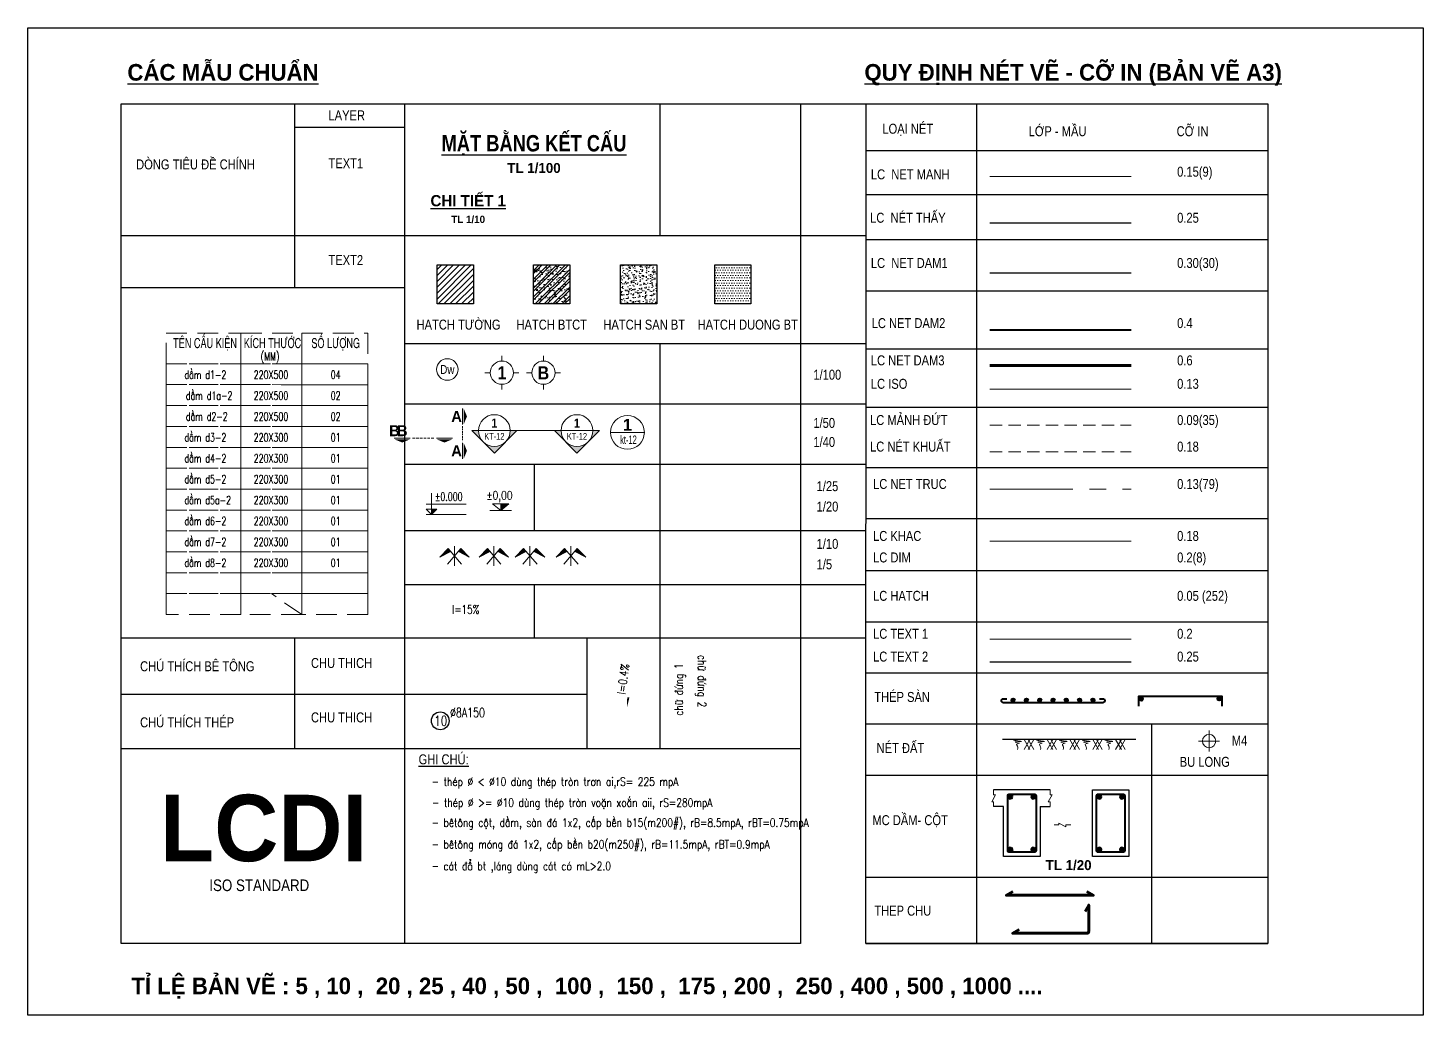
# Model space of a CAD drawing. Header units: millimetres. Extents: x -99113 to -65212, y 21211 to 34445.
# Drawn here: x -81695 to -73295, y 28504 to 34445 of the extents above; entities that cross this region are included whole.
import ezdxf
from ezdxf.enums import TextEntityAlignment as Align

# ---------------------------------------------------------------- set-up
doc = ezdxf.new("R2010")
doc.units = ezdxf.units.MM
doc.header["$MEASUREMENT"] = 0
for name, pattern in [('CENTERX2', [4, 2.5, -0.5, 0.5, -0.5]), ('DASHDOT', [1, 0.5, -0.25, 0, -0.25]), ('HIDDEN', [0.375, 0.25, -0.125])]:
    doc.linetypes.add(name, pattern=pattern)
for name, color, linetype, lineweight in [('KICHTHUOC', 8, 'Continuous', 18), ('LC Dim', 8, 'Continuous', 18), ('LC Hatch', 252, 'Continuous', 9), ('LC Hatch @ 1 (1)', 252, 'Continuous', 0), ('LC ISO', 153, 'Continuous', 13), ('LC Khac', 4, 'Continuous', 9), ('LC MANH DUT', 35, 'HIDDEN', 5), ('LC Net dam 1', 30, 'Continuous', 30), ('LC Net dam2', 6, 'Continuous', 40), ('LC Net dam3', 1, 'Continuous', 60), ('LC Net khuat', 4, 'HIDDEN', 13), ('LC Net manh', 239, 'Continuous', 5), ('LC Net thay', 7, 'Continuous', 25), ('LC Net truc', 79, 'DASHDOT', 13), ('LC Text1', 3, 'Continuous', 20), ('LC Text2', 7, 'Continuous', 25), ('Text', 7, 'Continuous', 20), ('v-KICHTHUOC', 8, 'Continuous', 18), ('v-TEXT', 7, 'Continuous', 20)]:
    doc.layers.add(name, color=color, linetype=linetype, lineweight=lineweight)
doc.styles.add('ARIAL', font='arial.ttf', dxfattribs={"width": 0.8})
doc.styles.add('Brief text', font='')
doc.styles.add('General text 2', font='arial.ttf')
doc.styles.add('LC 1', font='')
doc.styles.add('LC 2', font='', dxfattribs={"width": 0.7})
doc.styles.add('LC 3', font='vnsimli.shx', dxfattribs={"width": 0.75})
doc.styles.add('LC3', font='', dxfattribs={"width": 0.8})
doc.styles.add('T1', font='Vnsimli.shx', dxfattribs={"width": 0.8})
doc.styles.add('T2', font='', dxfattribs={"width": 0.8})
doc.styles.add('text', font='hoatbif.shx', dxfattribs={"width": 0.7})
doc.styles.add('text1', font='', dxfattribs={"width": 0.7, "height": 300})
doc.styles.get('Brief text').set_extended_font_data('.VnHelvetInsH', bold=True)
doc.styles.get('LC 1').set_extended_font_data('.VnAvantH', bold=True)
doc.styles.get('LC 2').set_extended_font_data('.VnArial NarrowH')
doc.styles.get('LC3').set_extended_font_data('.VnArialH', bold=True)
doc.styles.get('T2').set_extended_font_data('.VnArialH')
doc.styles.get('text1').set_extended_font_data('.VnHelvetInsH', bold=True)

# ---------------------------------------------------------------- blocks, each defined once
blk = doc.blocks.new('DXicon')
at = {"layer": 'LC Hatch', "ltscale": 50}
for points in [[(-1.15, 4.39), (-1.9, 5.26), (-4.45, 2.69)], [(4.45, 2.69), (1.9, 5.26), (1.15, 4.39)]]:
    blk.add_hatch(color=252, dxfattribs=at).paths.add_polyline_path(points)
at = {"layer": 'LC Net manh', "color": 8, "ltscale": 50}
for p, q in [((-1.9, 5.26), (-4.45, 2.69)), ((-4.45, 2.69), (-1.15, 4.39)), ((-2.13, 0.57), (1.9, 5.26)), ((2.13, 0.57), (-1.9, 5.26)), ((0, 0.04), (0, 6.04)), ((4.45, 2.69), (1.15, 4.39)), ((1.9, 5.26), (4.45, 2.69))]:
    blk.add_line(p, q, dxfattribs=at)
blk = doc.blocks.new('thep tron 2')
at = {"layer": 'LC Net dam2'}
for p, q in [((-0.5, 0.5), (0.5, 0.5)), ((0.35, 0.85), (-0.35, 0.15)), ((-0.35, 0.85), (0.35, 0.15)), ((0, 1), (0, 0))]:
    blk.add_line(p, q, dxfattribs=at)
blk.add_circle((0, 0.5), 0.5, dxfattribs=at)
blk = doc.blocks.new('theptron1')
at = {"layer": 'LC Net dam3'}
for p, q in [((-0.5, 0), (0.5, 0)), ((-0.35, 0.35), (0.35, -0.35)), ((0.35, 0.35), (-0.35, -0.35)), ((0, 0.5), (0, -0.5))]:
    blk.add_line(p, q, dxfattribs=at)
blk.add_circle((0, 0), 0.5, dxfattribs=at)
blk = doc.blocks.new('mat dat')
at = {"layer": 'LC Net manh'}
for p, q in [((2, 0), (3.73, -3)), ((3.73, 0), (2, -3)), ((3.15, 0), (4.88, -3)), ((4.88, 0), (3.15, -3))]:
    blk.add_line(p, q, dxfattribs=at)
blk.add_spline([(0, 0), (-1.21, -0.12), (1.21, -0.52), (-0.75, -0.75), (0.58, -1.1), (-0.23, -1.33), (0.06, -2.19), (0, -3)], degree=3, dxfattribs=at)
blk = doc.blocks.new('TTRUC')
at = {"layer": 'LC ISO'}
for p, q in [((0, 6.95), (0, 10.13)), ((-6.95, 0), (-10.13, 0)), ((6.95, 0), (10.13, 0)), ((0, -6.95), (0, -10.13))]:
    blk.add_line(p, q, dxfattribs=at)
at = {"layer": 'LC Net manh'}
blk.add_circle((0, 0), 6.95, dxfattribs=at)
blk = doc.blocks.new('TIEUDE1')
at = {"layer": 'LC Text2', "color": 7, "style": 'LC 1'}
blk.add_attdef('TIªU§Ò', text='', height=5, dxfattribs=at).set_placement((0, 0), align=Align.BOTTOM_CENTER)
blk.add_attdef('TL', text='', height=3, dxfattribs=at).set_placement((0, -2), align=Align.TOP_CENTER)
blk = doc.blocks.new('TIEUDE2')
at = {"layer": 'LC Text2', "color": 7, "style": 'LC 1'}
blk.add_attdef('%%UTIªU§Ò', text='', height=3.5, dxfattribs=at).set_placement((0, 0), align=Align.BOTTOM_CENTER)
blk.add_attdef('TL', text='', height=2.2, dxfattribs=at).set_placement((0, -1.8), align=Align.TOP_CENTER)
blk = doc.blocks.new('trich CT')
at = {"layer": 'LC ISO'}
blk.add_line((-500, 0), (500, 0), dxfattribs=at)
blk.add_circle((0, 0), 500, dxfattribs=at)
at = {"layer": 'LC Text1', "style": 'text1'}
blk.add_attdef('T', text='', height=350, dxfattribs=at).set_placement((0, 223), align=Align.MIDDLE_CENTER)
at = {"layer": 'LC Text1', "linetype": 'ByBlock', "style": 'text', "width": 0.7}
blk.add_attdef('KT', text='', height=250, dxfattribs=at).set_placement((0, -217), align=Align.MIDDLE_CENTER)
blk = doc.blocks.new('*U19')
at = {"layer": 'LC ISO'}
h = blk.add_hatch(color=256, dxfattribs=at)
h.paths.add_polyline_path([(0, -8.49), (4.24, -4.24, -0.198912), (0, -6, -0.198912), (-4.24, -4.24)])
h.paths.add_polyline_path([(8.49, 0), (6, 0, -0.198912), (4.24, -4.24)])
h.paths.add_polyline_path([(-4.24, -4.24, -0.198912), (-6, 0), (-8.49, 0)])
h = blk.add_hatch(color=256, dxfattribs=at)
h.paths.add_polyline_path([(31.08, -8.49), (35.32, -4.24, -0.198912), (31.08, -6, -0.198912), (26.84, -4.24)])
h.paths.add_polyline_path([(39.57, 0), (37.08, 0, -0.198912), (35.32, -4.24)])
h.paths.add_polyline_path([(26.84, -4.24, -0.198912), (25.08, 0), (22.59, 0)])
for p, q in [((-6, 0), (6, 0)), ((25.08, 0), (37.08, 0))]:
    blk.add_line(p, q, dxfattribs=at)
for points in [[(6, 0), (8.49, 0), (0, -8.49), (-8.49, 0), (-6, 0)], [(37.08, 0), (39.57, 0), (31.08, -8.49), (22.59, 0), (25.08, 0)]]:
    blk.add_lwpolyline(points, dxfattribs=at)
for centre in [(0, 0), (31.08, 0)]:
    blk.add_circle(centre, 6, dxfattribs=at)
at = {"layer": 'LC MANH DUT', "linetype": 'HIDDEN', "ltscale": 300}
blk.add_line((6, 0), (25.08, 0), dxfattribs=at)
at = {"layer": 'LC Text1', "style": 'Brief text', "width": 0.8, "flags": 8}
for tag, p in [('VIEW-NUMBER2', (0, 52)), ('VIEW-NUMBER1', (0, 0))]:
    blk.add_attdef(tag, text='', height=3.5, dxfattribs=at).set_placement(p, align=Align.BOTTOM_CENTER)
at = {"layer": 'LC Text1', "style": 'ARIAL', "width": 0.8, "flags": 8}
for tag, p in [('SHEET-NUMBER2', (0, 51.13)), ('SHEET-NUMBER1', (0, -0.87))]:
    blk.add_attdef(tag, text='', height=2.5, dxfattribs=at).set_placement(p, align=Align.TOP_CENTER)
blk = doc.blocks.new('Caodo1')
at = {"layer": 'LC Text1'}
blk.add_hatch(color=4, dxfattribs=at).paths.add_polyline_path([(0, 200), (0, 0), (243, 200)])
at = {"layer": 'LC Text1', "color": 4}
for p, q in [((324, 0), (-324, 0)), ((0, 0), (0, 200))]:
    blk.add_line(p, q, dxfattribs=at)
blk.add_lwpolyline([(-243, 200), (243, 200), (0, 0), (0, 0)], close=True, dxfattribs=at)
at = {"layer": 'LC Text1', "color": 4, "style": 'T1', "width": 0.8}
blk.add_attdef('%%P0,00', text='', height=250, dxfattribs=at).set_placement((-39, 460), align=Align.MIDDLE_CENTER)
blk = doc.blocks.new('bu lon')
at = {"layer": 'LC Khac', "color": 9}
for p, q in [((0.79, 0), (-0.79, 0)), ((0, -0.79), (0, 0.79))]:
    blk.add_line(p, q, dxfattribs=at)
at = {"layer": 'LC Khac', "color": 7}
blk.add_circle((0, 0), 0.5, dxfattribs=at)
blk = doc.blocks.new('MM')
at = {"layer": 'LC Khac', "xscale": 2.289702860291335, "yscale": 2.289702860291335, "zscale": 2.289702860291335}
blk.add_blockref('bu lon', (0, 0), dxfattribs=at)
blk = doc.blocks.new('CT')
at = {"layer": 'LC Text1', "lineweight": 15}
blk.add_hatch(color=4, dxfattribs=at).paths.add_polyline_path([(3.25, 1.6), (1.64, 1.6), (1.64, 0)])
at = {"layer": 'LC Text1', "color": 4, "lineweight": 15, "ltscale": 50}
for p, q in [((12.09, 0), (0, 0)), ((0.05, 3.14), (12, 3.14))]:
    blk.add_line(p, q, dxfattribs=at)
for points in [[(1.64, 6.43), (1.64, 0)], [(1.64, 0), (0.03, 1.6), (1.64, 1.6)], [(1.64, 0), (3.25, 1.6), (1.64, 1.6)]]:
    blk.add_lwpolyline(points, dxfattribs=at)
at = {"layer": 'LC Text1', "color": 4, "style": 'LC 3', "width": 0.75}
blk.add_attdef('CT', (1.91, 3.5), '', height=2.2, dxfattribs=at)
blk = doc.blocks.new('*U5')
at = {"layer": 'LC ISO'}
blk.add_circle((0, 0), 4.25, dxfattribs=at)
at = {"layer": 'LC Text1', "style": 'General text 2', "width": 0.8, "flags": 8}
blk.add_attdef('SYMBOL', text='', height=3.5, dxfattribs=at).set_placement((0, 0), align=Align.MIDDLE_CENTER)
blk = doc.blocks.new('matcatdoc')
at = {"layer": 'LC Khac', "color": 1, "ltscale": 2}
for p, q in [((0, 485), (0, 0)), ((0, -550), (0, -1036))]:
    blk.add_line(p, q, dxfattribs=at)
for points in [[(134, 243, 0, 471, 0), (37, 243, 275, 275, 0)], [(134, -793, 0, 471, 0), (37, -793, 275, 275, 0)]]:
    blk.add_lwpolyline(points, format="xyseb", dxfattribs=at)
at = {"layer": 'LC MANH DUT', "ltscale": 200}
blk.add_line((0, -49), (0, -506), dxfattribs=at)
at = {"ltscale": 2, "style": 'LC 1'}
for p in [(-179, 243), (-179, -793)]:
    blk.add_attdef('LC', text='', height=330, dxfattribs=at).set_placement(p, align=Align.MIDDLE_CENTER)
blk = doc.blocks.new('*U18')
at = {"layer": 'LC Khac', "color": 1, "ltscale": 2}
for p, q in [((0, 0), (-485, 0)), ((1271, 0), (785, 0))]:
    blk.add_line(p, q, dxfattribs=at)
for points in [[(-243, -134, 0, 471, 0), (-243, -37, 275, 275, 0)], [(1028, -134, 0, 471, 0), (1028, -37, 275, 275, 0)]]:
    blk.add_lwpolyline(points, format="xyseb", dxfattribs=at)
at = {"layer": 'LC MANH DUT', "ltscale": 300}
blk.add_line((66, 0), (732, 0), dxfattribs=at)
at = {"ltscale": 2, "style": 'LC 1'}
for p in [(-243, 222), (1028, 222)]:
    blk.add_attdef('LC', text='', height=330, dxfattribs=at).set_placement(p, align=Align.MIDDLE_CENTER)
blk = doc.blocks.new('DODOC1')
at = {"layer": 'KICHTHUOC'}
blk.add_lwpolyline([(-630, 0, 0, 0, 0), (762, 0, 0, 66.7, 0), (443, 0, 66.7, 66.7, 0)], format="xyseb", dxfattribs=at)
at = {"layer": 'Text', "style": 'T1', "width": 0.8}
blk.add_attdef('DOC', text='', height=250, dxfattribs=at).set_placement((-79, 226), align=Align.MIDDLE_CENTER)

msp = doc.modelspace()

# ---------------------------------------------------------------- hatches: boundary and pattern name
at = {"layer": 'LC Hatch', "ltscale": 3}
h = msp.add_hatch(dxfattribs=at)
h.set_pattern_fill('AR-CONC', color=256, scale=7.032736, angle=-0.00078)
h.set_pattern_definition([(49.99922, (-70279.283, 16663.816), (50.44296, -4.41388), [5.27455, -58.02007]), (354.9992, (-70279.283, 16663.816), (-9.75729, 52.89982), [4.21964, -46.41606]), (100.45062, (-70275.08, 16663.45), (40.6857, 48.48591), [4.48268, -49.30947]), (46.1834, (-70279.28, 16677.88), (75.05609, -11.64154), [7.91183, -87.0301]), (96.6348, (-70273.03, 16676.91), (65.7333, 68.50624), [6.72402, -73.9642]), (351.1834, (-70279.28, 16677.88), (65.73325, 68.5063), [6.32946, -69.6241]), (20.99922, (-70272.25, 16674.365), (41.97851, -28.3157), [5.27455, -58.02007]), (325.9992, (-70272.25, 16674.365), (17.11242, 50.99766), [4.21964, -46.41606]), (71.45062, (-70268.75, 16672.005), (59.09095, 22.68191), [4.48268, -49.30947]), (37.49922, (-70279.283, 16663.816), (0.85549, 23.411535), [0, -45.85344, 0, -47.119332, 0, -46.591877]), (7.49922, (-70279.283, 16663.816), (18.501366, 27.737682), [0, -26.865052, 0, -44.79853, 0, -17.75766]), (327.49922, (-70294.966, 16663.816), (37.542302, -1.586738), [0, -17.58184, 0, -54.85534, 0, -72.78882]), (317.49922, (-70302, 16663.816), (41.01404, 7.03956), [0, -22.85639, 0, -36.429573, 0, -51.69061])])
h.paths.add_polyline_path([(-77908.9, 33018.9), (-78126.9, 33018.9), (-78126.9, 32783.4), (-77908.9, 32783.4)])
h = msp.add_hatch(dxfattribs=at)
h.set_pattern_fill('DOTS', color=256, scale=246.145766, angle=-0.00078)
h.set_pattern_definition([(359.99922, (-70241.687, 16663.816), (7.692266, 15.384005), [0, -15.38411])])
h.paths.add_polyline_path([(-77341.6, 33018.8), (-77559.6, 33018.8), (-77559.6, 32783.4), (-77341.6, 32783.4)])
at = {"layer": 'LC Hatch @ 1 (1)', "ltscale": 2}
h = msp.add_hatch(dxfattribs=at)
h.set_pattern_fill('ANSI31', color=256, scale=200.011017, angle=-0.00078)
h.set_pattern_definition([(44.99922, (-70241.687, 16663.816), (-17.6784, 17.678885), [])])
h.paths.add_polyline_path([(-79013, 32783.4), (-79013, 33018.9), (-79231, 33018.9), (-79231, 32783.4)])
h = msp.add_hatch(dxfattribs=at)
h.set_pattern_fill('BTCT', color=256, scale=10.000405, angle=-0.00078)
h.set_pattern_definition([(49.9992, (-79131.46, 45232.37), (71.72884, -6.27645), [7.5003, -82.50334]), (354.9992, (-79131.46, 45232.37), (-13.87467, 75.22245), [6.00024, -66.00267]), (100.4506, (-79125.484, 45231.85), (57.85422, 68.94596), [6.37428, -70.11705]), (46.1834, (-79131.46, 45252.37), (106.7282, -16.55403), [11.2505, -123.755]), (96.6348, (-79122.57, 45250.99), (93.4714, 97.41445), [9.5614, -105.1756]), (351.1834, (-79131.46, 45252.37), (93.4713, 97.4145), [9.0004, -99.004]), (20.9992, (-79121.46, 45247.37), (59.69257, -40.26434), [7.5003, -82.50334]), (325.9992, (-79121.46, 45247.37), (24.3335, 72.5176), [6.00024, -66.00267]), (71.4506, (-79116.486, 45244.016), (84.0261, 32.2532), [6.37428, -70.11705]), (37.49922, (-79131.46, 45232.371), (1.21649, 33.290717), [0, -65.20264, 0, -67.00271, 0, -66.25268]), (7.4992, (-79131.46, 45232.37), (26.30856, 39.44241), [0, -38.20155, 0, -63.70258, 0, -25.25102]), (327.49922, (-79153.762, 45232.372), (53.384375, -2.25631), [0, -25.00101, 0, -78.00316, 0, -103.50419]), (317.4992, (-79163.76, 45232.37), (58.32112, 10.0101), [0, -32.50132, 0, -51.8021, 0, -73.50298]), (44.9992, (-79131.46, 45232.37), (-26.51722, 26.51794), []), (44.9992, (-79113.783, 45232.37), (-26.51722, 26.51794), [])])
h.paths.add_polyline_path([(-78432.3, 33018.9), (-78650.3, 33018.9), (-78650.3, 32783.4), (-78432.3, 32783.4)])

# ---------------------------------------------------------------- linework, layer by layer
at = {"layer": 'Defpoints', "ltscale": 0.2, "elevation": 0}
msp.add_lwpolyline([(-81694.8, 34444.7), (-73294.5, 34444.6), (-73294.6, 28504.4), (-81694.9, 28504.5)], close=True, dxfattribs=at)
at = {"layer": 'LC ISO', "ltscale": 0.5}
msp.add_line((-75903.6, 32271.5, 0), (-75053.2, 32271.5, 0), dxfattribs=at)
at = {"layer": 'LC Khac', "ltscale": 0.5}
msp.add_line((-75903.6, 31356, 0), (-75053.2, 31356, 0), dxfattribs=at)
at = {"layer": 'LC MANH DUT', "ltscale": 300}
msp.add_line((-75903.6, 32053.5, 0), (-75053.2, 32053.5, 0), dxfattribs=at)
at = {"layer": 'LC Net dam 1'}
msp.add_line((-75903.6, 32970.4, 0), (-75053.2, 32970.4, 0), dxfattribs=at)
at = {"layer": 'LC Net dam2', "ltscale": 5}
msp.add_line((-75053.2, 32626.3, 0), (-75903.6, 32626.3, 0), dxfattribs=at)
at = {"layer": 'LC Net dam2', "elevation": 0}
msp.add_lwpolyline([(-75006.4, 30363.2), (-75006.4, 30423.2), (-74506.4, 30423.2), (-74506.4, 30363.2)], dxfattribs=at)
msp.add_lwpolyline([(-75242.9, 30408), (-75222.9, 30408, -0.414214), (-75211.5, 30396.6), (-75211.5, 30395.3, -0.414214), (-75222.9, 30384), (-75522.3, 30384), (-75821.8, 30384, -0.414214), (-75833.2, 30395.3), (-75833.2, 30396.6, -0.414214), (-75821.8, 30408), (-75801.8, 30408)], format="xyb", dxfattribs=at)
for points in [[(-75795.1, 29494.3), (-75795.1, 29824.3, -0.414214), (-75785.1, 29834.3), (-75635.1, 29834.3, -0.414214), (-75625.1, 29824.3), (-75625.1, 29494.3, -0.414214), (-75635.1, 29484.3), (-75785.1, 29484.3, -0.414214)], [(-75260.7, 29494.3), (-75260.6, 29824.3, -0.414214), (-75250.6, 29834.3), (-75100.6, 29834.3, -0.414214), (-75090.6, 29824.3), (-75090.6, 29494.3, -0.414214), (-75100.6, 29484.3), (-75250.7, 29484.3, -0.414214)]]:
    msp.add_lwpolyline(points, format="xyb", close=True, dxfattribs=at)
at = {"layer": 'LC Net dam3', "ltscale": 0.5}
msp.add_line((-75903.6, 32412.5, 0), (-75053.2, 32412.5, 0), dxfattribs=at)
at = {"layer": 'LC Net dam3', "ltscale": 5, "elevation": 0}
msp.add_lwpolyline([(-75764.3, 29248.2), (-75803.3, 29225.7), (-75280.2, 29225.7), (-75319.2, 29248.2)], dxfattribs=at)
at = {"layer": 'LC Net dam3', "elevation": 0}
msp.add_lwpolyline([(-75329.9, 29127.1), (-75307.4, 29166.1), (-75307.4, 29006.4, -0.414214), (-75317.4, 28996.4), (-75764.9, 28996.4), (-75725.9, 29018.9)], format="xyb", dxfattribs=at)
at = {"layer": 'LC Net khuat', "ltscale": 300}
msp.add_line((-75903.6, 31893.7, 0), (-75053.2, 31893.7, 0), dxfattribs=at)
at = {"layer": 'LC Net manh'}
msp.add_line((-75903.6, 33550.6, 0), (-75053.2, 33550.6, 0), dxfattribs=at)
at = {"layer": 'LC Net manh', "elevation": 0}
for points in [[(-75880.1, 29759.3), (-75880.1, 29788), (-75891.6, 29788), (-75868.6, 29830.7), (-75880.1, 29830.7), (-75880.1, 29859.3)], [(-75540.1, 29759.3), (-75540.1, 29788), (-75551.6, 29788), (-75528.6, 29830.7), (-75540.1, 29830.7), (-75540.1, 29859.3)], [(-75516, 29648.2), (-75487.4, 29648.2), (-75487.4, 29659.7), (-75444.7, 29636.6), (-75444.7, 29648.2), (-75416, 29648.2)]]:
    msp.add_lwpolyline(points, dxfattribs=at)
at = {"layer": 'LC Net thay'}
for p, q in [((-80090.1, 33987.8, 0), (-80090.2, 32882, 0)), ((-79427.4, 33987.8, 0), (-79427.5, 28934.2, 0)), ((-77889.3, 33987.7, 0), (-77889.3, 33195.2, 0)), ((-77043, 33987.7, 0), (-76648.7, 33987.7, 0)), ((-75982.8, 33987.7, 0), (-75982.9, 28934.1, 0)), ((-79427.4, 33845.7, 0), (-80090.2, 33845.7, 0)), ((-76648.7, 33707.4, 0), (-74229.3, 33707.4, 0)), ((-76648.7, 33442.8, 0), (-74229.3, 33442.8, 0)), ((-75903.6, 33270.8, 0), (-75053.2, 33270.8, 0)), ((-81133.9, 33195.2, 0), (-77889.3, 33195.2, 0)), ((-81133.9, 33195.2, 0), (-76648.7, 33195.2, 0)), ((-76648.7, 33171.7, 0), (-74229.3, 33171.6, 0)), ((-81133.9, 32882, 0), (-79427.4, 32882, 0)), ((-76648.7, 32862.6, 0), (-74229.3, 32862.6, 0)), ((-79427.4, 32545.7, 0), (-76648.8, 32545.7, 0)), ((-77889.3, 32545.7, 0), (-77889.4, 30108.3, 0)), ((-76648.8, 32512.7, 0), (-74229.3, 32512.7, 0)), ((-79427.4, 32182.2, 0), (-76648.8, 32182.2, 0)), ((-76648.8, 32162.9, 0), (-74229.3, 32162.8, 0)), ((-79427.5, 31818.7, 0), (-76648.8, 31818.7, 0)), ((-78645.9, 31818.7, 0), (-78645.9, 31420.4, 0)), ((-76648.8, 31799.4, 0), (-74229.3, 31799.3, 0)), ((-79427.5, 31420.4, 0), (-76648.8, 31420.3, 0)), ((-76648.8, 31491.8, 0), (-74229.3, 31491.8, 0)), ((-76648.8, 31179.2, 0), (-74229.3, 31179.1, 0)), ((-79427.5, 31096.4, 0), (-77889.4, 31096.4, 0)), ((-79427.5, 31096.4, 0), (-76648.8, 31096.3, 0)), ((-78645.9, 31096.4, 0), (-78645.9, 30774.1, 0)), ((-76648.8, 30871.6, 0), (-74229.3, 30871.6, 0)), ((-81133.9, 30774.2, 0), (-76648.8, 30774.1, 0)), ((-80090.2, 30774.2, 0), (-80090.2, 30108.4, 0)), ((-78327.2, 30108.3, 0), (-78327.2, 30774.1, 0)), ((-75903.6, 30630.1, 0), (-75053.2, 30630.1, 0)), ((-76648.8, 30564.1, 0), (-74229.3, 30564, 0)), ((-81133.9, 30435.9, 0), (-78327.2, 30435.9, 0)), ((-76648.8, 30256.5, 0), (-74229.3, 30256.5, 0)), ((-74930.2, 30256.5, 0), (-74930.2, 28934.1, 0)), ((-75023.3, 30161.9, 0), (-75827.4, 30161.9, 0)), ((-81133.9, 30108.4, 0), (-77043, 30108.3, 0)), ((-81133.9, 30108.4, 0), (-77043, 30108.3, 0)), ((-76648.8, 29949, 0), (-74229.3, 29948.9, 0)), ((-75540.1, 29859.3, 0), (-75880.1, 29859.3, 0)), ((-75820.1, 29759.3, 0), (-75880.1, 29759.3, 0)), ((-75600.1, 29759.3, 0), (-75540.1, 29759.3, 0)), ((-76648.8, 29333.9, 0), (-74229.3, 29333.8, 0)), ((-76648.8, 28934.1, 0), (-74229.3, 28934.1, 0))]:
    msp.add_line(p, q, dxfattribs=at)
at = {"layer": 'LC Net thay', "elevation": 0}
for points in [[(-81133.9, 33987.8), (-77043, 33987.7), (-77043.1, 28934.1), (-81133.9, 28934.2)], [(-76648.7, 33987.7), (-74229.3, 33987.7), (-74229.3, 28934.1), (-76648.8, 28934.1)], [(-75285.6, 29859.3), (-75065.6, 29859.3), (-75065.6, 29459.3), (-75285.7, 29459.3)]]:
    msp.add_lwpolyline(points, close=True, dxfattribs=at)
msp.add_lwpolyline([(-75600.1, 29759.3), (-75600.1, 29459.3), (-75820.1, 29459.3), (-75820.1, 29759.3)], dxfattribs=at)
at = {"layer": 'LC Net truc', "linetype": 'CENTERX2', "ltscale": 200}
msp.add_line((-75903.6, 31668.7, 0), (-75053.2, 31668.7, 0), dxfattribs=at)
at = {"layer": 'LC Text1'}
msp.add_line((-75903.6, 30767.3, 0), (-75053.2, 30767.3, 0), dxfattribs=at)
at = {"layer": 'LC Text2', "ltscale": 2, "elevation": 0}
for points in [[(-79231, 33018.9), (-79013, 33018.9), (-79013, 32783.4), (-79231, 32783.4)], [(-78650.3, 33018.9), (-78432.3, 33018.9), (-78432.3, 32783.4), (-78650.3, 32783.4)], [(-78126.9, 33018.9), (-77908.9, 33018.9), (-77908.9, 32783.4), (-78126.9, 32783.4)], [(-77559.6, 33018.8), (-77341.6, 33018.8), (-77341.6, 32783.4), (-77559.6, 32783.4)]]:
    msp.add_lwpolyline(points, close=True, dxfattribs=at)
at = {"layer": 'LC Text2', "ltscale": 100}
msp.add_circle((-79212.3, 30275.1, 0), 53.5, dxfattribs=at)

# ---------------------------------------------------------------- block references
at = {"layer": 'LC Dim'}
for p, xscale, yscale, zscale, rotation in [((-75779.1, 29818.3, 0), 20.00081018598456, 20.00081018598456, 20.00081018598456, 359.999216292062), ((-75641.1, 29818.3, 0), -20.00081018598456, 20.00081018598453, 20.00081018598453, 359.999216292062), ((-75244.6, 29818.3, 0), 20.00081018598456, 20.00081018598456, 20.00081018598456, 359.999216292062), ((-75106.6, 29818.3, 0), -20.00081018598456, 20.00081018598453, 20.00081018598453, 359.999216292062), ((-75779.1, 29500.3, 0), -20.00081018598454, 20.00081018598453, 20.00081018598453, 179.9992162950231), ((-75641.1, 29500.3, 0), 20.00081018598454, 20.00081018598454, 20.00081018598454, 179.9992162950232), ((-75244.7, 29500.3, 0), -20.00081018598454, 20.00081018598453, 20.00081018598453, 179.9992162950231), ((-75106.6, 29500.3, 0), 20.00081018598454, 20.00081018598454, 20.00081018598454, 179.9992162950232)]:
    msp.add_blockref('theptron1', p, dxfattribs=dict(at, xscale=xscale, yscale=yscale, zscale=zscale, rotation=rotation))
at = {"layer": 'LC Hatch', "xscale": 20.00081018598456, "yscale": 20.00081018598456, "zscale": 20.00081018598456, "rotation": 359.999216292062}
for p in [(-79126.2, 31206.1, 0), (-78889.3, 31206.1, 0), (-78672.2, 31206.1, 0), (-78425.4, 31206.1, 0)]:
    msp.add_blockref('DXicon', p, dxfattribs=at)
at = {"layer": 'LC ISO', "xscale": 10.07885023082149, "yscale": 10.07885023082149, "zscale": 10.07885023082149, "rotation": 359.999216292062}
for p in [(-78840.9, 32370, 0), (-78590.9, 32370, 0)]:
    msp.add_blockref('TTRUC', p, dxfattribs=at)
at = {"layer": 'LC ISO'}
ref = msp.add_blockref('*U19', (-78886.4, 32021.4, 0), dxfattribs=dict(at, xscale=16.00064814879262, yscale=16.00064814879262, zscale=16.00064814879262, rotation=359.999216292062))
ref.add_attrib('VIEW-NUMBER1', '1', dxfattribs={"layer": 'LC Text1', "height": 56, "rotation": 359.99922, "style": 'Brief text', "width": 0.8}).set_placement((-78886.4, 32021.4, 0), align=Align.BOTTOM_CENTER)
ref.add_attrib('SHEET-NUMBER1', 'KT-12', dxfattribs={"layer": 'LC Text1', "height": 40, "rotation": 359.99922, "style": 'ARIAL', "width": 0.8}).set_placement((-78886.4, 32007.4, 0), align=Align.TOP_CENTER)
ref.add_attrib('VIEW-NUMBER2', '1', dxfattribs={"layer": 'LC Text1', "height": 56, "rotation": 359.99922, "style": 'Brief text', "width": 0.8}).set_placement((-78389.1, 32021.4, 0), align=Align.BOTTOM_CENTER)
ref.add_attrib('SHEET-NUMBER2', 'KT-12', dxfattribs={"layer": 'LC Text1', "height": 40, "rotation": 359.99922, "style": 'ARIAL', "width": 0.8}).set_placement((-78389.1, 32007.4, 0), align=Align.TOP_CENTER)
ref = msp.add_blockref('trich CT', (-78085.2, 32010.7, 0), dxfattribs=dict(at, xscale=0.2036653928654121, yscale=0.2036653928654121, zscale=0.2036653928654121, rotation=359.999216292062))
ref.add_attrib('T', '1', dxfattribs={"layer": 'LC Text2', "height": 71.3, "rotation": 359.99922, "style": 'text1'}).set_placement((-78085.2, 32056.1, 0), align=Align.MIDDLE_CENTER)
ref.add_attrib('KT', ' kt-12', dxfattribs={"layer": 'LC Text2', "linetype": 'ByBlock', "height": 50.92, "rotation": 359.99922, "style": 'text', "width": 0.55}).set_placement((-78085.2, 31966.5, 0), align=Align.MIDDLE_CENTER)
at = {"layer": 'LC Khac', "xscale": 20.00081018598456, "yscale": 20.00081018598456, "zscale": 20.00081018598456, "rotation": 359.999216292062}
for p in [(-75736.3, 30161.9, 0), (-75598.7, 30161.9, 0), (-75461.1, 30161.9, 0), (-75323.6, 30161.9, 0), (-75186, 30161.9, 0)]:
    msp.add_blockref('mat dat', p, dxfattribs=at)
at = {"layer": 'LC MANH DUT', "xscale": 34.940446697836, "yscale": 34.940446697836, "zscale": 34.940446697836, "rotation": 359.999216292062}
msp.add_blockref('MM', (-74582.9, 30153.2, 0), dxfattribs=at)
at = {"layer": 'LC Net dam2'}
for p, xscale, yscale, zscale, rotation in [((-75762.8, 30390, 0), 20.00081018598456, 20.00081018598456, 20.00081018598456, 359.999216292062), ((-75682.8, 30390, 0), 20.00081018598456, 20.00081018598456, 20.00081018598456, 359.999216292062), ((-75602.8, 30390, 0), 20.00081018598456, 20.00081018598456, 20.00081018598456, 359.999216292062), ((-75522.8, 30390, 0), 20.00081018598456, 20.00081018598456, 20.00081018598456, 359.999216292062), ((-75442.8, 30390, 0), 20.00081018598456, 20.00081018598456, 20.00081018598456, 359.999216292062), ((-75362.8, 30390, 0), 20.00081018598456, 20.00081018598456, 20.00081018598456, 359.999216292062), ((-75282.8, 30390, 0), 20.00081018598456, 20.00081018598456, 20.00081018598456, 359.999216292062), ((-74990.4, 30417.2, 0), -20.00081018598454, 20.00081018598453, 20.00081018598453, 179.9992162950231), ((-74522.4, 30417.2, 0), 20.00081018598454, 20.00081018598454, 20.00081018598454, 179.9992162950232)]:
    msp.add_blockref('thep tron 2', p, dxfattribs=dict(at, xscale=xscale, yscale=yscale, zscale=zscale, rotation=rotation))
at = {"layer": 'LC Net manh'}
ref = msp.add_blockref('*U5', (-79169.6, 32389.3, 0), dxfattribs=dict(at, xscale=15.24767647119836, yscale=15.24767647119836, zscale=15.24767647119836, rotation=359.999216292062))
ref.add_attrib('SYMBOL', 'Dw', dxfattribs={"layer": 'LC Text1', "height": 53.37, "rotation": 359.99922, "style": 'General text 2', "width": 0.8}).set_placement((-79169.6, 32389.3, 0), align=Align.MIDDLE_CENTER)
ref = msp.add_blockref('matcatdoc', (-79078.2, 32058.4, 0), dxfattribs=dict(at, xscale=0.2000081018599082, yscale=0.2000081018599082, zscale=0.2000081018599082, rotation=359.999216292062))
ref.add_attrib('LC', 'A', dxfattribs={"layer": '0', "ltscale": 2, "height": 66, "rotation": 359.99922, "style": 'LC 1'}).set_placement((-79113.9, 31899.8, 0), align=Align.MIDDLE_CENTER)
ref.add_attrib('LC', 'A', dxfattribs={"layer": '0', "ltscale": 2, "height": 66, "rotation": 359.99922, "style": 'LC 1'}).set_placement((-79113.9, 32106.9, 0), align=Align.MIDDLE_CENTER)
ref = msp.add_blockref('*U18', (-79392.4, 31976.5, 0), dxfattribs=dict(at, xscale=0.2000081018599082, yscale=0.2000081018599082, zscale=0.2000081018599082, rotation=359.999216292062))
ref.add_attrib('LC', 'B', dxfattribs={"layer": '0', "ltscale": 2, "height": 66, "rotation": 359.99922, "style": 'LC 1'}).set_placement((-79488.3, 32020.9, 0), align=Align.MIDDLE_CENTER)
ref.add_attrib('LC', 'B', dxfattribs={"layer": '0', "ltscale": 2, "height": 66, "rotation": 359.99922, "style": 'LC 1'}).set_placement((-79441, 32020.9, 0), align=Align.MIDDLE_CENTER)
at = {"layer": 'LC Text1'}
ref = msp.add_blockref('CT', (-79297.1, 31516.7, 0), dxfattribs=dict(at, xscale=20.00081018598456, yscale=20.00081018598456, zscale=20.00081018598456, rotation=359.999216292062))
ref.add_attrib('CT', '%%P0.000', (-79244.3, 31599.5, 0), dxfattribs={"color": 3, "height": 49.61, "rotation": 359.99922, "style": 'LC 3', "width": 0.7})
ref = msp.add_blockref('Caodo1', (-78848.1, 31540.2, 0), dxfattribs=dict(at, xscale=0.2000081018599082, yscale=0.2000081018599082, zscale=0.2000081018599082, rotation=359.999216292062))
ref.add_attrib('%%P0,00', '%%p0,00', dxfattribs={"layer": 'LC Text2', "height": 50, "rotation": 359.99922, "style": 'T1', "width": 0.8}).set_placement((-78855.9, 31632.1, 0), align=Align.MIDDLE_CENTER)
at = {"layer": 'LC Text2'}
ref = msp.add_blockref('TIEUDE1', (-78647.8, 33672, 0), dxfattribs=dict(at, xscale=20.00081018598456, yscale=20.00081018598456, zscale=20.00081018598456, rotation=359.999216292062))
ref.add_attrib('TIªU§Ò', '%%UmÆt b»ng kÕt cÊu', dxfattribs={"color": 7, "height": 98.492, "rotation": 359.99922, "style": 'LC3', "width": 0.8}).set_placement((-78647.8, 33672, 0), align=Align.BOTTOM_CENTER)
ref.add_attrib('TL', 'TL 1/100', dxfattribs={"color": 7, "height": 60, "rotation": 359.99922, "style": 'LC 1'}).set_placement((-78647.8, 33632, 0), align=Align.TOP_CENTER)
ref = msp.add_blockref('TIEUDE2', (-79043.9, 33350.7, 0), dxfattribs=dict(at, xscale=20.00081018598456, yscale=20.00081018598456, zscale=20.00081018598456, rotation=359.999216292062))
ref.add_attrib('%%UTIªU§Ò', '%%Uchi tiÕt 1', dxfattribs={"color": 7, "height": 67.926, "rotation": 359.99922, "style": 'LC 1'}).set_placement((-79043.9, 33350.7, 0), align=Align.BOTTOM_CENTER)
ref.add_attrib('TL', 'TL 1/10', dxfattribs={"color": 7, "height": 44, "rotation": 359.99922, "style": 'LC 1'}).set_placement((-79043.9, 33314.7, 0), align=Align.TOP_CENTER)
at = {"layer": 'v-KICHTHUOC'}
ref = msp.add_blockref('DODOC1', (-78068, 30504.5, 0), dxfattribs=dict(at, xscale=-0.2000110170166411, yscale=0.2000110170166411, zscale=0.2000110170166411, rotation=82.3267871807796))
ref.add_attrib('DOC', 'I=0.4%', dxfattribs={"layer": 'v-TEXT', "height": 50, "rotation": 82.32679, "style": 'T1', "width": 0.8}).set_placement((-78110.7, 30526.2, 0), align=Align.MIDDLE_CENTER)

# ---------------------------------------------------------------- texts
at = {"layer": 'LC Text1', "ltscale": 0.2, "style": 'LC 1', "width": 0.9}
for s, p in [('1', (-78840.9, 32305.8, 0)), ('B', (-78590.9, 32305.8, 0))]:
    msp.add_text(s, height=78.9, rotation=359.99922, dxfattribs=at).set_placement(p, align=Align.BOTTOM_CENTER)
at = {"layer": 'LC Text1', "style": 'LC 3', "width": 0.75}
msp.add_text(' I=15%%%', height=52.43, rotation=359.99922, dxfattribs=at).set_placement((-79168.3, 30919.4, 0))
at = {"layer": 'LC Text1', "color": 3, "style": 'LC 3', "width": 0.8}
for s, height, rotation, p in [('ch÷ ®øng 2', 50, 269.99922, (-77660.6, 30671.7, 0)), ('ch÷ ®øng 1', 50, 89.99922, (-77751, 30305.4, 0)), ('- thÐp %%C < %%C10 dïng thÐp trßn tr¬n ai,rS= 225 mpA', 50.002, 359.99922, (-79264.1, 29884, 0)), ('- thÐp %%C >= %%C10 dïng thÐp trßn voÆn xo¾n aii, rS=280mpA', 50.002, 359.99922, (-79262.1, 29757.8, 0)), ('- bªt«ng cét, dÇm, sµn ®¸ 1x2, cÊp bÒn b15(m200#), rB=8.5mpA, rBT=0.75mpA', 50.002, 359.99922, (-79264.6, 29637.4, 0)), ('- bªt«ng mãng ®¸ 1x2, cÊp bÒn b20(m250#), rB=11.5mpA, rBT=0.9mpA', 50.002, 359.99922, (-79264.6, 29506.8, 0)), ('- c¸t ®æ bt ,l¸ng dïng c¸t cã mL>2.0', 50.002, 359.99922, (-79264.6, 29376.1, 0))]:
    msp.add_text(s, height=height, rotation=rotation, dxfattribs=at).set_placement(p)
at = {"layer": 'LC Text2', "lineweight": -2}
for s, height, style, p in [('%%uc¸c mÉu chuÈn', 100.004, 'LC 1', (-81095.9, 34127.5, 0)), ('%%Uquy ®Þnh nÐt vÏ - cì in (b¶n vÏ A3)', 100.004, 'LC 1', (-76658.4, 34127.5, 0)), ('tl 1/20', 60, 'LC 1', (-75567.1, 29376.6, 0)), ('iso standard', 70.003, 'LC 2', (-80602.5, 29250.5, 0)), ('tØ lÖ b¶n vÏ : 5 , 10 ,  20 , 25 , 40 , 50 ,  100 ,  150 ,  175 , 200 ,  250 , 400 , 500 , 1000 ....', 100.004, 'LC 1', (-81072, 28629.9, 0))]:
    msp.add_text(s, height=height, rotation=359.99922, dxfattribs=dict(at, style=style)).set_placement(p)
at = {"layer": 'LC Text2', "style": 'T2', "width": 0.8}
for s, height, p in [('layer', 60, (-79885.1, 33888.5, 0)), ('lo¹i nÐt', 60, (-76550.2, 33808.1, 0)), ('Líp - mÇu', 60, (-75669.4, 33793.1, 0)), ('cì in', 60, (-74778.5, 33793, 0)), ('dßng tiªu ®Ò chÝnh', 60.002, (-81043.3, 33593.4, 0)), ('text1', 60, (-79885.1, 33600.2, 0)), ('0.15(9)', 60, (-74775.4, 33549.5, 0)), ('LC  Net manh', 60.002, (-76619.3, 33533.7, 0)), ('LC  nÐt thÊy', 60.002, (-76623.9, 33272.3, 0)), ('0.25 ', 60, (-74775.4, 33272.3, 0)), ('text2', 60, (-79885.2, 33017.9, 0)), ('LC  Net dam1', 60.002, (-76619.3, 33000.2, 0)), ('0.30(30)', 60, (-74775.4, 33000.2, 0)), ('HATCH T¦êNG', 60.002, (-79354.9, 32629.3, 0)), ('HATCH BTCT', 60, (-78753.3, 32629.3, 0)), ('HATCH SAN BT', 60.002, (-78229.9, 32629.3, 0)), ('HATCH DUONG BT', 60.002, (-77662.6, 32629.3, 0)), ('LC Net dam2', 60.002, (-76614.5, 32638.3, 0)), ('0.4', 60, (-74775.5, 32638.3, 0)), ('LC Net dam3', 60.002, (-76619.4, 32414.1, 0)), ('0.6', 60, (-74775.5, 32414.1, 0)), ('1/100', 60, (-76965.6, 32327.8, 0)), ('LC iso', 60, (-76619.4, 32273, 0)), ('0.13', 60, (-74775.5, 32273, 0)), ('1/50', 60, (-76965.6, 32037.7, 0)), ('LC m¶nh ®øt', 60.002, (-76624.4, 32055.1, 0)), ('0.09(35)', 60, (-74775.5, 32055, 0)), ('1/40', 60, (-76965.6, 31923.1, 0)), ('LC nÐt khuÊt', 60.002, (-76624.4, 31895.3, 0)), ('0.18', 60, (-74775.5, 31895.2, 0)), ('1/25', 60, (-76946, 31657.2, 0)), ('LC Net truc', 60.002, (-76606.2, 31670.3, 0)), ('0.13(79)', 60, (-74775.5, 31670.2, 0)), ('1/20', 60, (-76946, 31534.4, 0)), ('LC khac', 60, (-76606.2, 31357.6, 0)), ('0.18', 60, (-74775.5, 31357.6, 0)), ('1/10', 60, (-76946, 31309.9, 0)), ('1/5', 60, (-76946, 31187.1, 0)), ('LC dim', 60, (-76606.2, 31228.2, 0)), ('0.2(8)', 60, (-74775.5, 31228.1, 0)), ('LC Hatch', 60, (-76606.2, 30997.2, 0)), ('0.05 (252)', 60, (-74775.5, 30997.2, 0)), ('LC text 1', 60, (-76606.2, 30768.9, 0)), ('0.2', 60, (-74775.5, 30768.9, 0)), ('LC text 2', 60, (-76606.2, 30631.7, 0)), ('0.25', 60, (-74775.5, 30631.7, 0)), ('chó thÝch bª t«ng', 60.002, (-81019.5, 30573.5, 0)), ('chu thich', 60, (-79990.6, 30593.2, 0)), ('thÐp sµn', 60, (-76599, 30388.8, 0)), ('chu thich', 60, (-79990.6, 30265.6, 0)), ('chó thÝch thÐp', 60.002, (-81019.5, 30236, 0)), ('nÐt ®Êt', 60, (-76585.1, 30081.3, 0)), ('m4', 60, (-74446.3, 30126.1, 0)), ('%%Ughi chó:', 60.002, (-79342.4, 30013.3, 0)), ('bu long', 60, (-74759.7, 29998.3, 0)), ('mc dÇm- cét', 60.002, (-76610.4, 29647.3, 0)), ('thep chu', 60, (-76598.6, 29102.8, 0))]:
    msp.add_text(s, height=height, rotation=359.99922, dxfattribs=at).set_placement(p)
at = {"layer": 'LC Text2', "linetype": 'ByBlock', "style": 'LC 3', "width": 0.75}
msp.add_text('%%C8A150', height=55.56, rotation=359.99922, dxfattribs=at).set_placement((-79153.6, 30297.2, 0))
at = {"layer": 'LC Text2', "ltscale": 100, "style": 'LC 3', "width": 0.75}
msp.add_text('10', height=61.11, rotation=359.99922, dxfattribs=at).set_placement((-79209.2, 30275.1, 0), align=Align.MIDDLE_CENTER)
at = {"layer": 'LC Text2', "lineweight": -2, "style": 'LC 1'}
msp.add_text('LCDI', height=400.02, rotation=359.99922, dxfattribs=at).set_placement((-80276.1, 29630.3, 0), align=Align.MIDDLE)

# ---------------------------------------------------------------- next in the draw order: wipeouts: each hides what was drawn before it
at = {"ltscale": 500}
msp.add_wipeout([(-80862.2, 32607.9), (-79647.3, 32607.9), (-79647.3, 30914.7), (-80862.2, 30914.7)], dxfattribs=at).translate(0, 0, 0).dxf.layer = 'LC Net truc'

# ---------------------------------------------------------------- next in the draw order: linework, layer by layer
at = {"layer": 'LC Dim', "ltscale": 3, "elevation": 0}
msp.add_lwpolyline([(-81694.8, 34444.7), (-73294.5, 34444.6), (-73294.6, 28504.4), (-81694.9, 28504.5)], close=True, dxfattribs=at)
at = {"layer": 'LC MANH DUT', "ltscale": 500, "elevation": 0}
for points in [[(-80862.2, 32607.9), (-80412.4, 32607.9), (-80412.4, 32423.7), (-80862.2, 32423.7)], [(-80412.4, 32607.9), (-80046, 32607.9), (-80046, 32423.7), (-80412.4, 32423.7)], [(-80046, 32607.9), (-79647.3, 32607.9), (-79647.3, 32423.7), (-80046, 32423.7)], [(-80862.2, 32423.7), (-80412.4, 32423.7), (-80412.4, 32298), (-80862.2, 32298)], [(-80412.4, 32423.7), (-80046, 32423.7), (-80046, 32297.9), (-80412.4, 32298)], [(-80046, 32423.7), (-79647.3, 32423.7), (-79647.3, 32297.9), (-80046, 32297.9)], [(-80862.2, 32298), (-80412.4, 32298), (-80412.4, 32172.2), (-80862.2, 32172.2)], [(-80412.4, 32298), (-80046, 32297.9), (-80046, 32172.2), (-80412.4, 32172.2)], [(-80046, 32297.9), (-79647.3, 32297.9), (-79647.3, 32172.2), (-80046, 32172.2)], [(-80862.2, 32172.2), (-80412.4, 32172.2), (-80412.4, 32046.5), (-80862.2, 32046.5)], [(-80412.4, 32172.2), (-80046, 32172.2), (-80046, 32046.4), (-80412.4, 32046.5)], [(-80046, 32172.2), (-79647.3, 32172.2), (-79647.3, 32046.4), (-80046, 32046.4)], [(-80862.2, 32046.5), (-80412.4, 32046.5), (-80412.4, 31920.7), (-80862.2, 31920.7)], [(-80412.4, 32046.5), (-80046, 32046.4), (-80046, 31920.7), (-80412.4, 31920.7)], [(-80046, 32046.4), (-79647.3, 32046.4), (-79647.3, 31920.7), (-80046, 31920.7)], [(-80862.2, 31920.7), (-80412.4, 31920.7), (-80412.4, 31795), (-80862.2, 31795)], [(-80412.4, 31920.7), (-80046, 31920.7), (-80046, 31794.9), (-80412.4, 31795)], [(-80046, 31920.7), (-79647.3, 31920.7), (-79647.3, 31794.9), (-80046, 31794.9)], [(-80862.2, 31795), (-80412.4, 31795), (-80412.4, 31669.2), (-80862.2, 31669.2)], [(-80412.4, 31795), (-80046, 31794.9), (-80046, 31669.2), (-80412.4, 31669.2)], [(-80046, 31794.9), (-79647.3, 31794.9), (-79647.3, 31669.2), (-80046, 31669.2)], [(-80862.2, 31669.2), (-80412.4, 31669.2), (-80412.4, 31543.5), (-80862.2, 31543.5)], [(-80412.4, 31669.2), (-80046, 31669.2), (-80046, 31543.4), (-80412.4, 31543.5)], [(-80046, 31669.2), (-79647.3, 31669.2), (-79647.3, 31543.4), (-80046, 31543.4)], [(-80862.2, 31543.5), (-80412.4, 31543.5), (-80412.4, 31417.7), (-80862.2, 31417.7)], [(-80412.4, 31543.5), (-80046, 31543.4), (-80046, 31417.7), (-80412.4, 31417.7)], [(-80046, 31543.4), (-79647.3, 31543.4), (-79647.3, 31417.7), (-80046, 31417.7)], [(-80862.2, 31417.7), (-80412.4, 31417.7), (-80412.4, 31292), (-80862.2, 31292)], [(-80412.4, 31417.7), (-80046, 31417.7), (-80046, 31291.9), (-80412.4, 31292)], [(-80046, 31417.7), (-79647.3, 31417.7), (-79647.3, 31291.9), (-80046, 31291.9)], [(-80862.2, 31292), (-80412.4, 31292), (-80412.4, 31166.2), (-80862.2, 31166.2)], [(-80412.4, 31292), (-80046, 31291.9), (-80046, 31166.2), (-80412.4, 31166.2)], [(-80046, 31291.9), (-79647.3, 31291.9), (-79647.3, 31166.2), (-80046, 31166.2)], [(-80862.2, 31166.2), (-80412.4, 31166.2), (-80412.4, 31040.5), (-80862.2, 31040.5)], [(-80412.4, 31166.2), (-80046, 31166.2), (-80046, 31040.4), (-80412.4, 31040.5)], [(-80046, 31166.2), (-79647.3, 31166.2), (-79647.3, 31040.4), (-80046, 31040.4)], [(-80862.2, 31040.5), (-80412.4, 31040.5), (-80412.4, 30914.7), (-80862.2, 30914.7)], [(-80412.4, 31040.5), (-80046, 31040.4), (-80046, 30914.7), (-80412.4, 30914.7)], [(-80229.2, 31040.4), (-79647.3, 31040.4), (-79647.3, 30914.7), (-80046, 30914.7)]]:
    msp.add_lwpolyline(points, close=True, dxfattribs=at)

# ---------------------------------------------------------------- next in the draw order: texts
at = {"layer": 'LC Text1', "color": 3, "style": 'LC 3', "width": 0.7}
for s, p in [('(MM)', (-80293.5, 32443.6, 0)), ('dÇm d1-2', (-80751.7, 32332.8, 0)), ('220X500', (-80335.4, 32332.8, 0)), ('04', (-79871.8, 32332.8, 0)), ('dÇm d1a-2', (-80743.5, 32207, 0)), ('220X500', (-80335.4, 32207, 0)), ('02', (-79871.8, 32207, 0)), ('dÇm d2-2', (-80743.5, 32081.3, 0)), ('220X500', (-80335.4, 32081.3, 0)), ('02', (-79871.8, 32081.3, 0)), ('dÇm d3-2', (-80751.7, 31955.5, 0)), ('220X300', (-80335.4, 31955.5, 0)), ('01', (-79871.8, 31955.5, 0)), ('dÇm d4-2', (-80751.7, 31829.8, 0)), ('220X300', (-80335.4, 31829.8, 0)), ('01', (-79871.8, 31829.8, 0)), ('dÇm d5-2', (-80751.7, 31704, 0)), ('220X300', (-80335.4, 31704, 0)), ('01', (-79871.8, 31704, 0)), ('dÇm d5a-2', (-80751.7, 31578.3, 0)), ('220X300', (-80335.4, 31578.3, 0)), ('01', (-79871.8, 31578.3, 0)), ('dÇm d6-2', (-80751.7, 31452.5, 0)), ('220X300', (-80335.4, 31452.5, 0)), ('01', (-79871.8, 31452.5, 0)), ('dÇm d7-2', (-80751.7, 31326.8, 0)), ('220X300', (-80335.5, 31326.8, 0)), ('01', (-79871.8, 31326.8, 0)), ('dÇm d8-2', (-80751.7, 31201, 0)), ('220X300', (-80335.5, 31201, 0)), ('01', (-79871.8, 31201, 0))]:
    msp.add_text(s, height=49.61, rotation=359.99922, dxfattribs=at).set_placement(p)
at = {"layer": 'LC Text2', "lineweight": -2, "style": 'LC 2', "width": 0.8}
for s, height, p in [('tªn cÊu kiÖn', 60.002, (-80820.5, 32518.3, 0)), ('kÝch th\xadíc', 60, (-80394.8, 32518.3, 0)), ('sè l\xadîng', 60, (-79988.2, 32518.3, 0))]:
    msp.add_text(s, height=height, rotation=359.99922, dxfattribs=at).set_placement(p)

doc.saveas('drawing.dxf')
